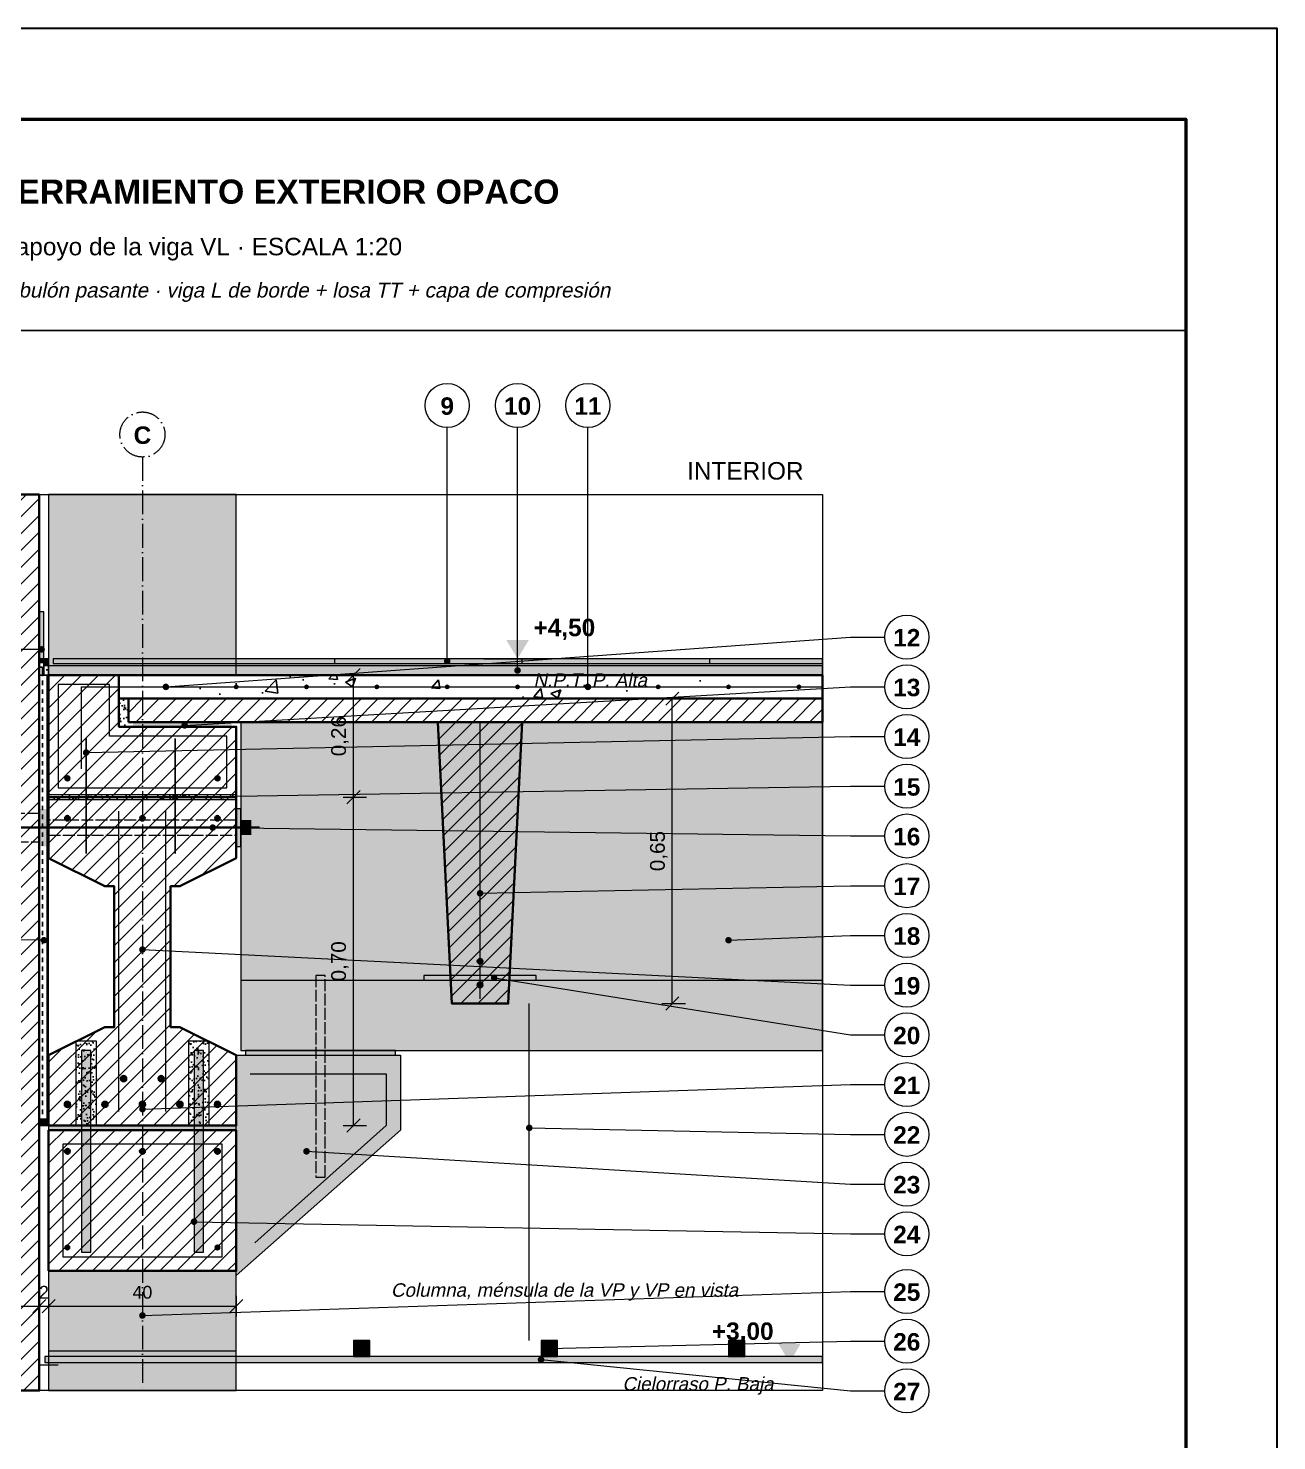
# Model space of a CAD drawing. Header units: millimetres. Extents: x 6 to 4194, y 6 to 5934.
# Drawn here: x 1532 to 4194, y 2923 to 5934 of the extents above; entities that cross this region are included whole.
import ezdxf
from ezdxf.enums import TextEntityAlignment as Align

# ---------------------------------------------------------------- set-up
doc = ezdxf.new("R2010")
doc.units = ezdxf.units.MM
doc.header["$LTSCALE"] = 20
doc.linetypes.add('DASHDOT', pattern=[3.556, 2.54, -0.508, 0, -0.508])
doc.linetypes.add('DASHED', pattern=[1.524, 1.27, -0.254])
for name, color, linetype in [('A-ACERO', 250, 'Continuous'), ('A-AISLACION-EPS', 50, 'Continuous'), ('A-AISLACION-LANA', 40, 'Continuous'), ('A-ALUMINIO', 253, 'Continuous'), ('A-ARMADURAS', 14, 'Continuous'), ('A-CONTORNOS', 7, 'Continuous'), ('A-GROUT', 251, 'Continuous'), ('A-HORMIGON-INSITU', 33, 'Continuous'), ('A-HORMIGON-PREMOLDEADO', 8, 'Continuous'), ('A-MORTERO-CARPETAS', 252, 'Continuous'), ('A-NEOPRENO-SELLADORES', 7, 'Continuous'), ('A-PROYECCION-OCULTO', 8, 'DASHED'), ('A-SOLADOS', 31, 'Continuous'), ('A-VISTA', 8, 'Continuous'), ('X-COTAS', 3, 'Continuous'), ('X-EJES', 1, 'DASHDOT'), ('X-MARCO', 7, 'Continuous'), ('X-NIVELES', 7, 'Continuous'), ('X-REFERENCIAS', 1, 'Continuous'), ('X-TEXTOS', 7, 'Continuous')]:
    doc.layers.add(name, color=color, linetype=linetype)
doc.styles.add('ARIAL', font='arial.ttf')
doc.styles.add('ARIAL-B', font='arialbd.ttf')

msp = doc.modelspace()

# ---------------------------------------------------------------- hatches: boundary and pattern name
at = {"layer": 'A-ACERO', "true_color": 0x3b3b3b}
h = msp.add_hatch(color=250, dxfattribs=at)
h.dxf.hatch_style = 1
h.paths.add_polyline_path([(1975, 4190), (1985, 4190), (1985, 4270), (1975, 4270)])
h = msp.add_hatch(color=250, dxfattribs=at)
h.dxf.hatch_style = 1
h.paths.add_polyline_path([(1645, 3585), (1665, 3585), (1665, 3755), (1645, 3755)])
h = msp.add_hatch(color=250, dxfattribs=at)
h.dxf.hatch_style = 1
h.paths.add_polyline_path([(1885, 3585), (1905, 3585), (1905, 3755), (1885, 3755)])
h = msp.add_hatch(color=250, dxfattribs=at)
h.dxf.hatch_style = 1
h.paths.add_polyline_path([(1645, 3325), (1665, 3325), (1665, 3585), (1645, 3585)])
h = msp.add_hatch(color=250, dxfattribs=at)
h.dxf.hatch_style = 1
h.paths.add_polyline_path([(1885, 3325), (1905, 3325), (1905, 3585), (1885, 3585)])
at = {"layer": 'A-AISLACION-EPS'}
h = msp.add_hatch(dxfattribs=at)
h.set_pattern_fill('ZIGZAG', color=256, scale=6, angle=90)
h.paths.add_polyline_path([(1555, 4555), (1565, 4555), (1565, 4590), (1555, 4590)])
at = {"layer": 'A-AISLACION-LANA'}
h = msp.add_hatch(dxfattribs=at)
h.set_pattern_fill('INSUL', color=256, scale=3, angle=90)
h.paths.add_polyline_path([(1555, 3595), (1575, 3595), (1575, 4555), (1555, 4555)])
at = {"layer": 'A-ALUMINIO', "true_color": 0x9aa3ab}
h = msp.add_hatch(color=253, dxfattribs=at)
h.dxf.hatch_style = 1
h.paths.add_polyline_path([(2225, 3102.5), (2260, 3102.5), (2260, 3137), (2225, 3137)])
h = msp.add_hatch(color=253, dxfattribs=at)
h.dxf.hatch_style = 1
h.paths.add_polyline_path([(2625, 3102.5), (2660, 3102.5), (2660, 3137), (2625, 3137)])
h = msp.add_hatch(color=253, dxfattribs=at)
h.dxf.hatch_style = 1
h.paths.add_polyline_path([(3025, 3102.5), (3060, 3102.5), (3060, 3137), (3025, 3137)])
at = {"layer": 'A-ARMADURAS'}
h = msp.add_hatch(color=256, dxfattribs=at)
h.dxf.hatch_style = 1
h.paths.add_polyline_path([(1828.4, 4530), (1828.2, 4531.1), (1827.8, 4532), (1827, 4532.8), (1826.1, 4533.2), (1825, 4533.4), (1823.9, 4533.2), (1823, 4532.8), (1822.2, 4532), (1821.8, 4531.1), (1821.6, 4530), (1821.8, 4528.9), (1822.2, 4528), (1823, 4527.2), (1823.9, 4526.8), (1825, 4526.6), (1826.1, 4526.8), (1827, 4527.2), (1827.8, 4528), (1828.2, 4528.9)])
h = msp.add_hatch(color=256, dxfattribs=at)
h.dxf.hatch_style = 1
h.paths.add_polyline_path([(1978.4, 4530), (1978.2, 4531.1), (1977.8, 4532), (1977, 4532.8), (1976.1, 4533.2), (1975, 4533.4), (1973.9, 4533.2), (1973, 4532.8), (1972.2, 4532), (1971.8, 4531.1), (1971.6, 4530), (1971.8, 4528.9), (1972.2, 4528), (1973, 4527.2), (1973.9, 4526.8), (1975, 4526.6), (1976.1, 4526.8), (1977, 4527.2), (1977.8, 4528), (1978.2, 4528.9)])
h = msp.add_hatch(color=256, dxfattribs=at)
h.dxf.hatch_style = 1
h.paths.add_polyline_path([(2128.4, 4530), (2128.2, 4531.1), (2127.8, 4532), (2127, 4532.8), (2126.1, 4533.2), (2125, 4533.4), (2123.9, 4533.2), (2123, 4532.8), (2122.2, 4532), (2121.8, 4531.1), (2121.6, 4530), (2121.8, 4528.9), (2122.2, 4528), (2123, 4527.2), (2123.9, 4526.8), (2125, 4526.6), (2126.1, 4526.8), (2127, 4527.2), (2127.8, 4528), (2128.2, 4528.9)])
h = msp.add_hatch(color=256, dxfattribs=at)
h.dxf.hatch_style = 1
h.paths.add_polyline_path([(2278.4, 4530), (2278.2, 4531.1), (2277.8, 4532), (2277, 4532.8), (2276.1, 4533.2), (2275, 4533.4), (2273.9, 4533.2), (2273, 4532.8), (2272.2, 4532), (2271.8, 4531.1), (2271.6, 4530), (2271.8, 4528.9), (2272.2, 4528), (2273, 4527.2), (2273.9, 4526.8), (2275, 4526.6), (2276.1, 4526.8), (2277, 4527.2), (2277.8, 4528), (2278.2, 4528.9)])
h = msp.add_hatch(color=256, dxfattribs=at)
h.dxf.hatch_style = 1
h.paths.add_polyline_path([(2428.4, 4530), (2428.2, 4531.1), (2427.8, 4532), (2427, 4532.8), (2426.1, 4533.2), (2425, 4533.4), (2423.9, 4533.2), (2423, 4532.8), (2422.2, 4532), (2421.8, 4531.1), (2421.6, 4530), (2421.8, 4528.9), (2422.2, 4528), (2423, 4527.2), (2423.9, 4526.8), (2425, 4526.6), (2426.1, 4526.8), (2427, 4527.2), (2427.8, 4528), (2428.2, 4528.9)])
h = msp.add_hatch(color=256, dxfattribs=at)
h.dxf.hatch_style = 1
h.paths.add_polyline_path([(2578.4, 4530), (2578.2, 4531.1), (2577.8, 4532), (2577, 4532.8), (2576.1, 4533.2), (2575, 4533.4), (2573.9, 4533.2), (2573, 4532.8), (2572.2, 4532), (2571.8, 4531.1), (2571.6, 4530), (2571.8, 4528.9), (2572.2, 4528), (2573, 4527.2), (2573.9, 4526.8), (2575, 4526.6), (2576.1, 4526.8), (2577, 4527.2), (2577.8, 4528), (2578.2, 4528.9)])
h = msp.add_hatch(color=256, dxfattribs=at)
h.dxf.hatch_style = 1
h.paths.add_polyline_path([(2728.4, 4530), (2728.2, 4531.1), (2727.8, 4532), (2727, 4532.8), (2726.1, 4533.2), (2725, 4533.4), (2723.9, 4533.2), (2723, 4532.8), (2722.2, 4532), (2721.8, 4531.1), (2721.6, 4530), (2721.8, 4528.9), (2722.2, 4528), (2723, 4527.2), (2723.9, 4526.8), (2725, 4526.6), (2726.1, 4526.8), (2727, 4527.2), (2727.8, 4528), (2728.2, 4528.9)])
h = msp.add_hatch(color=256, dxfattribs=at)
h.dxf.hatch_style = 1
h.paths.add_polyline_path([(2878.4, 4530), (2878.2, 4531.1), (2877.8, 4532), (2877, 4532.8), (2876.1, 4533.2), (2875, 4533.4), (2873.9, 4533.2), (2873, 4532.8), (2872.2, 4532), (2871.8, 4531.1), (2871.6, 4530), (2871.8, 4528.9), (2872.2, 4528), (2873, 4527.2), (2873.9, 4526.8), (2875, 4526.6), (2876.1, 4526.8), (2877, 4527.2), (2877.8, 4528), (2878.2, 4528.9)])
h = msp.add_hatch(color=256, dxfattribs=at)
h.dxf.hatch_style = 1
h.paths.add_polyline_path([(3028.4, 4530), (3028.2, 4531.1), (3027.8, 4532), (3027, 4532.8), (3026.1, 4533.2), (3025, 4533.4), (3023.9, 4533.2), (3023, 4532.8), (3022.2, 4532), (3021.8, 4531.1), (3021.6, 4530), (3021.8, 4528.9), (3022.2, 4528), (3023, 4527.2), (3023.9, 4526.8), (3025, 4526.6), (3026.1, 4526.8), (3027, 4527.2), (3027.8, 4528), (3028.2, 4528.9)])
h = msp.add_hatch(color=256, dxfattribs=at)
h.dxf.hatch_style = 1
h.paths.add_polyline_path([(3178.4, 4530), (3178.2, 4531.1), (3177.8, 4532), (3177, 4532.8), (3176.1, 4533.2), (3175, 4533.4), (3173.9, 4533.2), (3173, 4532.8), (3172.2, 4532), (3171.8, 4531.1), (3171.6, 4530), (3171.8, 4528.9), (3172.2, 4528), (3173, 4527.2), (3173.9, 4526.8), (3175, 4526.6), (3176.1, 4526.8), (3177, 4527.2), (3177.8, 4528), (3178.2, 4528.9)])
h = msp.add_hatch(color=256, dxfattribs=at)
h.dxf.hatch_style = 1
h.paths.add_polyline_path([(1620.2, 4335), (1619.9, 4336.6), (1619.2, 4338.1), (1618.1, 4339.2), (1616.6, 4339.9), (1615, 4340.2), (1613.4, 4339.9), (1611.9, 4339.2), (1610.8, 4338.1), (1610.1, 4336.6), (1609.8, 4335), (1610.1, 4333.4), (1610.8, 4331.9), (1611.9, 4330.8), (1613.4, 4330.1), (1615, 4329.8), (1616.6, 4330.1), (1618.1, 4330.8), (1619.2, 4331.9), (1619.9, 4333.4)])
h = msp.add_hatch(color=256, dxfattribs=at)
h.dxf.hatch_style = 1
h.paths.add_polyline_path([(1940.2, 4335), (1939.9, 4336.6), (1939.2, 4338.1), (1938.1, 4339.2), (1936.6, 4339.9), (1935, 4340.2), (1933.4, 4339.9), (1931.9, 4339.2), (1930.8, 4338.1), (1930.1, 4336.6), (1929.8, 4335), (1930.1, 4333.4), (1930.8, 4331.9), (1931.9, 4330.8), (1933.4, 4330.1), (1935, 4329.8), (1936.6, 4330.1), (1938.1, 4330.8), (1939.2, 4331.9), (1939.9, 4333.4)])
h = msp.add_hatch(color=256, dxfattribs=at)
h.dxf.hatch_style = 1
h.paths.add_polyline_path([(1620.6, 4250), (1620.3, 4251.7), (1619.5, 4253.3), (1618.3, 4254.5), (1616.7, 4255.3), (1615, 4255.6), (1613.3, 4255.3), (1611.7, 4254.5), (1610.5, 4253.3), (1609.7, 4251.7), (1609.4, 4250), (1609.7, 4248.3), (1610.5, 4246.7), (1611.7, 4245.5), (1613.3, 4244.7), (1615, 4244.4), (1616.7, 4244.7), (1618.3, 4245.5), (1619.5, 4246.7), (1620.3, 4248.3)])
h = msp.add_hatch(color=256, dxfattribs=at)
h.dxf.hatch_style = 1
h.paths.add_polyline_path([(1780.6, 4250), (1780.3, 4251.7), (1779.5, 4253.3), (1778.3, 4254.5), (1776.7, 4255.3), (1775, 4255.6), (1773.3, 4255.3), (1771.7, 4254.5), (1770.5, 4253.3), (1769.7, 4251.7), (1769.4, 4250), (1769.7, 4248.3), (1770.5, 4246.7), (1771.7, 4245.5), (1773.3, 4244.7), (1775, 4244.4), (1776.7, 4244.7), (1778.3, 4245.5), (1779.5, 4246.7), (1780.3, 4248.3)])
h = msp.add_hatch(color=256, dxfattribs=at)
h.dxf.hatch_style = 1
h.paths.add_polyline_path([(1940.6, 4250), (1940.3, 4251.7), (1939.5, 4253.3), (1938.3, 4254.5), (1936.7, 4255.3), (1935, 4255.6), (1933.3, 4255.3), (1931.7, 4254.5), (1930.5, 4253.3), (1929.7, 4251.7), (1929.4, 4250), (1929.7, 4248.3), (1930.5, 4246.7), (1931.7, 4245.5), (1933.3, 4244.7), (1935, 4244.4), (1936.7, 4244.7), (1938.3, 4245.5), (1939.5, 4246.7), (1940.3, 4248.3)])
h = msp.add_hatch(color=256, dxfattribs=at)
h.dxf.hatch_style = 1
h.paths.add_polyline_path([(2501, 3945), (2500.7, 3946.9), (2499.9, 3948.5), (2498.5, 3949.9), (2496.9, 3950.7), (2495, 3951), (2493.1, 3950.7), (2491.5, 3949.9), (2490.1, 3948.5), (2489.3, 3946.9), (2489, 3945), (2489.3, 3943.1), (2490.1, 3941.5), (2491.5, 3940.1), (2493.1, 3939.3), (2495, 3939), (2496.9, 3939.3), (2498.5, 3940.1), (2499.9, 3941.5), (2500.7, 3943.1)])
h = msp.add_hatch(color=256, dxfattribs=at)
h.dxf.hatch_style = 1
h.paths.add_polyline_path([(2501, 3895), (2500.7, 3896.9), (2499.9, 3898.5), (2498.5, 3899.9), (2496.9, 3900.7), (2495, 3901), (2493.1, 3900.7), (2491.5, 3899.9), (2490.1, 3898.5), (2489.3, 3896.9), (2489, 3895), (2489.3, 3893.1), (2490.1, 3891.5), (2491.5, 3890.1), (2493.1, 3889.3), (2495, 3889), (2496.9, 3889.3), (2498.5, 3890.1), (2499.9, 3891.5), (2500.7, 3893.1)])
h = msp.add_hatch(color=256, dxfattribs=at)
h.dxf.hatch_style = 1
h.paths.add_polyline_path([(1741.4, 3695), (1741.1, 3697), (1740.2, 3698.8), (1738.8, 3700.2), (1737, 3701.1), (1735, 3701.4), (1733, 3701.1), (1731.2, 3700.2), (1729.8, 3698.8), (1728.9, 3697), (1728.6, 3695), (1728.9, 3693), (1729.8, 3691.2), (1731.2, 3689.8), (1733, 3688.9), (1735, 3688.6), (1737, 3688.9), (1738.8, 3689.8), (1740.2, 3691.2), (1741.1, 3693)])
h = msp.add_hatch(color=256, dxfattribs=at)
h.dxf.hatch_style = 1
h.paths.add_polyline_path([(1821.4, 3695), (1821.1, 3697), (1820.2, 3698.8), (1818.8, 3700.2), (1817, 3701.1), (1815, 3701.4), (1813, 3701.1), (1811.2, 3700.2), (1809.8, 3698.8), (1808.9, 3697), (1808.6, 3695), (1808.9, 3693), (1809.8, 3691.2), (1811.2, 3689.8), (1813, 3688.9), (1815, 3688.6), (1817, 3688.9), (1818.8, 3689.8), (1820.2, 3691.2), (1821.1, 3693)])
h = msp.add_hatch(color=256, dxfattribs=at)
h.dxf.hatch_style = 1
h.paths.add_polyline_path([(1621.4, 3640), (1621.1, 3642), (1620.2, 3643.8), (1618.8, 3645.2), (1617, 3646.1), (1615, 3646.4), (1613, 3646.1), (1611.2, 3645.2), (1609.8, 3643.8), (1608.9, 3642), (1608.6, 3640), (1608.9, 3638), (1609.8, 3636.2), (1611.2, 3634.8), (1613, 3633.9), (1615, 3633.6), (1617, 3633.9), (1618.8, 3634.8), (1620.2, 3636.2), (1621.1, 3638)])
h = msp.add_hatch(color=256, dxfattribs=at)
h.dxf.hatch_style = 1
h.paths.add_polyline_path([(1701.4, 3640), (1701.1, 3642), (1700.2, 3643.8), (1698.8, 3645.2), (1697, 3646.1), (1695, 3646.4), (1693, 3646.1), (1691.2, 3645.2), (1689.8, 3643.8), (1688.9, 3642), (1688.6, 3640), (1688.9, 3638), (1689.8, 3636.2), (1691.2, 3634.8), (1693, 3633.9), (1695, 3633.6), (1697, 3633.9), (1698.8, 3634.8), (1700.2, 3636.2), (1701.1, 3638)])
h = msp.add_hatch(color=256, dxfattribs=at)
h.dxf.hatch_style = 1
h.paths.add_polyline_path([(1781.4, 3640), (1781.1, 3642), (1780.2, 3643.8), (1778.8, 3645.2), (1777, 3646.1), (1775, 3646.4), (1773, 3646.1), (1771.2, 3645.2), (1769.8, 3643.8), (1768.9, 3642), (1768.6, 3640), (1768.9, 3638), (1769.8, 3636.2), (1771.2, 3634.8), (1773, 3633.9), (1775, 3633.6), (1777, 3633.9), (1778.8, 3634.8), (1780.2, 3636.2), (1781.1, 3638)])
h = msp.add_hatch(color=256, dxfattribs=at)
h.dxf.hatch_style = 1
h.paths.add_polyline_path([(1861.4, 3640), (1861.1, 3642), (1860.2, 3643.8), (1858.8, 3645.2), (1857, 3646.1), (1855, 3646.4), (1853, 3646.1), (1851.2, 3645.2), (1849.8, 3643.8), (1848.9, 3642), (1848.6, 3640), (1848.9, 3638), (1849.8, 3636.2), (1851.2, 3634.8), (1853, 3633.9), (1855, 3633.6), (1857, 3633.9), (1858.8, 3634.8), (1860.2, 3636.2), (1861.1, 3638)])
h = msp.add_hatch(color=256, dxfattribs=at)
h.dxf.hatch_style = 1
h.paths.add_polyline_path([(1941.4, 3640), (1941.1, 3642), (1940.2, 3643.8), (1938.8, 3645.2), (1937, 3646.1), (1935, 3646.4), (1933, 3646.1), (1931.2, 3645.2), (1929.8, 3643.8), (1928.9, 3642), (1928.6, 3640), (1928.9, 3638), (1929.8, 3636.2), (1931.2, 3634.8), (1933, 3633.9), (1935, 3633.6), (1937, 3633.9), (1938.8, 3634.8), (1940.2, 3636.2), (1941.1, 3638)])
h = msp.add_hatch(color=256, dxfattribs=at)
h.dxf.hatch_style = 1
h.paths.add_polyline_path([(1621, 3540), (1620.7, 3541.9), (1619.9, 3543.5), (1618.5, 3544.9), (1616.9, 3545.7), (1615, 3546), (1613.1, 3545.7), (1611.5, 3544.9), (1610.1, 3543.5), (1609.3, 3541.9), (1609, 3540), (1609.3, 3538.1), (1610.1, 3536.5), (1611.5, 3535.1), (1613.1, 3534.3), (1615, 3534), (1616.9, 3534.3), (1618.5, 3535.1), (1619.9, 3536.5), (1620.7, 3538.1)])
h = msp.add_hatch(color=256, dxfattribs=at)
h.dxf.hatch_style = 1
h.paths.add_polyline_path([(1781, 3540), (1780.7, 3541.9), (1779.9, 3543.5), (1778.5, 3544.9), (1776.9, 3545.7), (1775, 3546), (1773.1, 3545.7), (1771.5, 3544.9), (1770.1, 3543.5), (1769.3, 3541.9), (1769, 3540), (1769.3, 3538.1), (1770.1, 3536.5), (1771.5, 3535.1), (1773.1, 3534.3), (1775, 3534), (1776.9, 3534.3), (1778.5, 3535.1), (1779.9, 3536.5), (1780.7, 3538.1)])
h = msp.add_hatch(color=256, dxfattribs=at)
h.dxf.hatch_style = 1
h.paths.add_polyline_path([(1941, 3540), (1940.7, 3541.9), (1939.9, 3543.5), (1938.5, 3544.9), (1936.9, 3545.7), (1935, 3546), (1933.1, 3545.7), (1931.5, 3544.9), (1930.1, 3543.5), (1929.3, 3541.9), (1929, 3540), (1929.3, 3538.1), (1930.1, 3536.5), (1931.5, 3535.1), (1933.1, 3534.3), (1935, 3534), (1936.9, 3534.3), (1938.5, 3535.1), (1939.9, 3536.5), (1940.7, 3538.1)])
h = msp.add_hatch(color=256, dxfattribs=at)
h.dxf.hatch_style = 1
h.paths.add_polyline_path([(1619.8, 3335), (1619.6, 3336.5), (1618.9, 3337.8), (1617.8, 3338.9), (1616.5, 3339.6), (1615, 3339.8), (1613.5, 3339.6), (1612.2, 3338.9), (1611.1, 3337.8), (1610.4, 3336.5), (1610.2, 3335), (1610.4, 3333.5), (1611.1, 3332.2), (1612.2, 3331.1), (1613.5, 3330.4), (1615, 3330.2), (1616.5, 3330.4), (1617.8, 3331.1), (1618.9, 3332.2), (1619.6, 3333.5)])
h = msp.add_hatch(color=256, dxfattribs=at)
h.dxf.hatch_style = 1
h.paths.add_polyline_path([(1939.8, 3335), (1939.6, 3336.5), (1938.9, 3337.8), (1937.8, 3338.9), (1936.5, 3339.6), (1935, 3339.8), (1933.5, 3339.6), (1932.2, 3338.9), (1931.1, 3337.8), (1930.4, 3336.5), (1930.2, 3335), (1930.4, 3333.5), (1931.1, 3332.2), (1932.2, 3331.1), (1933.5, 3330.4), (1935, 3330.2), (1936.5, 3330.4), (1937.8, 3331.1), (1938.9, 3332.2), (1939.6, 3333.5)])
at = {"layer": 'A-GROUT'}
h = msp.add_hatch(dxfattribs=at)
h.set_pattern_fill('AR-SAND', color=256, scale=0.4)
h.paths.add_polyline_path([(1725, 4445), (1745, 4445), (1745, 4505), (1725, 4505)])
h = msp.add_hatch(dxfattribs=at)
h.set_pattern_fill('AR-SAND', color=256, scale=0.4)
h.paths.add_polyline_path([(1575, 4290), (1975, 4290), (1975, 4300), (1575, 4300)])
h = msp.add_hatch(dxfattribs=at)
h.set_pattern_fill('AR-SAND', color=256, scale=0.4)
h.paths.add_polyline_path([(1633, 3595), (1677, 3595), (1677, 3775), (1633, 3775)])
h = msp.add_hatch(dxfattribs=at)
h.set_pattern_fill('AR-SAND', color=256, scale=0.4)
h.paths.add_polyline_path([(1873, 3595), (1917, 3595), (1917, 3775), (1873, 3775)])
at = {"layer": 'A-HORMIGON-INSITU'}
h = msp.add_hatch(dxfattribs=at)
h.set_pattern_fill('AR-CONC', color=256, scale=1.2)
h.paths.add_polyline_path([(1725, 4505), (3225, 4505), (3225, 4555), (1725, 4555)])
at = {"layer": 'A-HORMIGON-PREMOLDEADO'}
h = msp.add_hatch(dxfattribs=at)
h.set_pattern_fill('ANSI31', color=256, scale=8)
h.paths.add_polyline_path([(1355, 4940), (1355, 3030), (1555, 3030), (1555, 4940)])
h = msp.add_hatch(dxfattribs=at)
h.set_pattern_fill('ANSI31', color=256, scale=8)
h.paths.add_polyline_path([(1575, 4295), (1975, 4295), (1975, 4445), (1725, 4445), (1725, 4555), (1575, 4555)])
h = msp.add_hatch(dxfattribs=at)
h.set_pattern_fill('ANSI31', color=256, scale=8)
h.paths.add_polyline_path([(1745, 4455), (3225, 4455), (3225, 4505), (1745, 4505)])
h = msp.add_hatch(dxfattribs=at)
h.set_pattern_fill('ANSI31', color=256, scale=8)
h.paths.add_polyline_path([(2405, 4455), (2585, 4455), (2555, 3855), (2435, 3855)])
h = msp.add_hatch(dxfattribs=at)
h.set_pattern_fill('ANSI31', color=256, scale=8)
h.paths.add_polyline_path([(1575, 3595), (1975, 3595), (1975, 3745), (1855, 3805), (1835, 3805), (1835, 4105), (1855, 4105), (1975, 4165), (1975, 4295), (1575, 4295), (1575, 4165), (1695, 4105), (1715, 4105), (1715, 3805), (1695, 3805), (1575, 3745)])
h = msp.add_hatch(dxfattribs=at)
h.set_pattern_fill('ANSI31', color=256, scale=8)
h.paths.add_polyline_path([(1575, 3285), (1975, 3285), (1975, 3585), (1575, 3585)])
at = {"layer": 'A-MORTERO-CARPETAS', "true_color": 0x8d8d8d}
h = msp.add_hatch(color=252, dxfattribs=at)
h.dxf.hatch_style = 1
h.paths.add_polyline_path([(1565, 4575), (1575, 4575), (1575, 4580), (1565, 4580)])
h = msp.add_hatch(color=252, dxfattribs=at)
h.dxf.hatch_style = 1
h.paths.add_polyline_path([(1585, 4575), (3225, 4575), (3225, 4580), (1585, 4580)])
at = {"layer": 'A-MORTERO-CARPETAS'}
h = msp.add_hatch(dxfattribs=at)
h.set_pattern_fill('AR-SAND', color=256, scale=0.6)
h.paths.add_polyline_path([(1565, 4555), (1575, 4555), (1575, 4575), (1565, 4575)])
h = msp.add_hatch(dxfattribs=at)
h.set_pattern_fill('AR-SAND', color=256, scale=0.6)
h.paths.add_polyline_path([(1575, 4555), (3225, 4555), (3225, 4575), (1575, 4575)])
at = {"layer": 'A-NEOPRENO-SELLADORES', "true_color": 0x111111}
h = msp.add_hatch(color=250, dxfattribs=at)
h.dxf.hatch_style = 1
h.paths.add_polyline_path([(1555, 4580), (1565, 4580), (1565, 4590), (1555, 4590)])
h = msp.add_hatch(color=250, dxfattribs=at)
h.dxf.hatch_style = 1
h.paths.add_polyline_path([(1755, 4445), (1965, 4445), (1965, 4455), (1755, 4455)])
h = msp.add_hatch(color=250, dxfattribs=at)
h.dxf.hatch_style = 1
h.paths.add_polyline_path([(1557, 4190), (1573, 4190), (1573, 4270), (1557, 4270)])
at = {"layer": 'A-NEOPRENO-SELLADORES', "true_color": 0x222222}
h = msp.add_hatch(color=250, dxfattribs=at)
h.dxf.hatch_style = 1
h.paths.add_polyline_path([(1985, 4214), (2007, 4214), (2007, 4246), (1985, 4246)])
at = {"layer": 'A-NEOPRENO-SELLADORES', "true_color": 0x111111}
h = msp.add_hatch(color=250, dxfattribs=at)
h.dxf.hatch_style = 1
h.paths.add_polyline_path([(2375, 3905), (2615, 3905), (2615, 3915), (2375, 3915)])
h = msp.add_hatch(color=250, dxfattribs=at)
h.dxf.hatch_style = 1
h.paths.add_polyline_path([(1995, 3745), (2315, 3745), (2315, 3755), (1995, 3755)])
h = msp.add_hatch(color=250, dxfattribs=at)
h.dxf.hatch_style = 1
h.paths.add_polyline_path([(1555, 3595), (1575, 3595), (1575, 3610), (1555, 3610)])
h = msp.add_hatch(color=250, dxfattribs=at)
h.dxf.hatch_style = 1
h.paths.add_polyline_path([(1575, 3585), (1975, 3585), (1975, 3595), (1575, 3595)])
at = {"layer": 'A-SOLADOS', "true_color": 0xcdbb9c}
h = msp.add_hatch(color=9, dxfattribs=at)
h.dxf.hatch_style = 1
h.paths.add_polyline_path([(1555, 4590), (1565, 4590), (1565, 4690), (1555, 4690)])
h = msp.add_hatch(color=9, dxfattribs=at)
h.dxf.hatch_style = 1
h.paths.add_polyline_path([(1565, 4580), (1575, 4580), (1575, 4590), (1565, 4590)])
h = msp.add_hatch(color=9, dxfattribs=at)
h.dxf.hatch_style = 1
h.paths.add_polyline_path([(1585, 4580), (3225, 4580), (3225, 4590), (1585, 4590)])
at = {"layer": 'A-VISTA', "true_color": 0xeceeef}
h = msp.add_hatch(color=7, dxfattribs=at)
h.dxf.hatch_style = 1
h.paths.add_polyline_path([(1575, 4940), (1575, 4555), (1975, 4555), (1975, 4940)])
at = {"layer": 'A-VISTA', "true_color": 0xe9ebed}
h = msp.add_hatch(color=7, dxfattribs=at)
h.dxf.hatch_style = 1
h.paths.add_polyline_path([(1985, 3755), (3225, 3755), (3225, 4455), (1985, 4455)])
at = {"layer": 'A-VISTA', "true_color": 0xe3e6e8}
h = msp.add_hatch(color=254, dxfattribs=at)
h.dxf.hatch_style = 1
h.paths.add_polyline_path([(1975, 3745), (2325, 3745), (2325, 3585), (1975, 3275)])
at = {"layer": 'A-VISTA', "true_color": 0xeceeef}
h = msp.add_hatch(color=7, dxfattribs=at)
h.dxf.hatch_style = 1
h.paths.add_polyline_path([(1575, 3030), (1975, 3030), (1975, 3285), (1575, 3285)])
at = {"layer": 'A-VISTA', "true_color": 0xf2f2f2}
h = msp.add_hatch(color=7, dxfattribs=at)
h.dxf.hatch_style = 1
h.paths.add_polyline_path([(1567, 3090), (3225, 3090), (3225, 3102.5), (1567, 3102.5)])
at = {"layer": 'X-NIVELES'}
h = msp.add_hatch(color=7, dxfattribs=at)
h.dxf.hatch_style = 1
h.paths.add_polyline_path([(2575, 4590), (2551, 4630), (2599, 4630)])
h = msp.add_hatch(color=7, dxfattribs=at)
h.dxf.hatch_style = 1
h.paths.add_polyline_path([(3155, 3090), (3131, 3130), (3179, 3130)])
at = {"layer": 'X-REFERENCIAS'}
h = msp.add_hatch(color=7, dxfattribs=at)
h.dxf.hatch_style = 1
h.paths.add_polyline_path([(1567, 4610), (1566.7, 4612.2), (1565.7, 4614.1), (1564.1, 4615.7), (1562.2, 4616.7), (1560, 4617), (1557.8, 4616.7), (1555.9, 4615.7), (1554.3, 4614.1), (1553.3, 4612.2), (1553, 4610), (1553.3, 4607.8), (1554.3, 4605.9), (1555.9, 4604.3), (1557.8, 4603.3), (1560, 4603), (1562.2, 4603.3), (1564.1, 4604.3), (1565.7, 4605.9), (1566.7, 4607.8)])
h = msp.add_hatch(color=7, dxfattribs=at)
h.dxf.hatch_style = 1
h.paths.add_polyline_path([(2432, 4585), (2431.7, 4587.2), (2430.7, 4589.1), (2429.1, 4590.7), (2427.2, 4591.7), (2425, 4592), (2422.8, 4591.7), (2420.9, 4590.7), (2419.3, 4589.1), (2418.3, 4587.2), (2418, 4585), (2418.3, 4582.8), (2419.3, 4580.9), (2420.9, 4579.3), (2422.8, 4578.3), (2425, 4578), (2427.2, 4578.3), (2429.1, 4579.3), (2430.7, 4580.9), (2431.7, 4582.8)])
h = msp.add_hatch(color=7, dxfattribs=at)
h.dxf.hatch_style = 1
h.paths.add_polyline_path([(2582, 4565), (2581.7, 4567.2), (2580.7, 4569.1), (2579.1, 4570.7), (2577.2, 4571.7), (2575, 4572), (2572.8, 4571.7), (2570.9, 4570.7), (2569.3, 4569.1), (2568.3, 4567.2), (2568, 4565), (2568.3, 4562.8), (2569.3, 4560.9), (2570.9, 4559.3), (2572.8, 4558.3), (2575, 4558), (2577.2, 4558.3), (2579.1, 4559.3), (2580.7, 4560.9), (2581.7, 4562.8)])
h = msp.add_hatch(color=7, dxfattribs=at)
h.dxf.hatch_style = 1
h.paths.add_polyline_path([(1832, 4530), (1831.7, 4532.2), (1830.7, 4534.1), (1829.1, 4535.7), (1827.2, 4536.7), (1825, 4537), (1822.8, 4536.7), (1820.9, 4535.7), (1819.3, 4534.1), (1818.3, 4532.2), (1818, 4530), (1818.3, 4527.8), (1819.3, 4525.9), (1820.9, 4524.3), (1822.8, 4523.3), (1825, 4523), (1827.2, 4523.3), (1829.1, 4524.3), (1830.7, 4525.9), (1831.7, 4527.8)])
h = msp.add_hatch(color=7, dxfattribs=at)
h.dxf.hatch_style = 1
h.paths.add_polyline_path([(2732, 4530), (2731.7, 4532.2), (2730.7, 4534.1), (2729.1, 4535.7), (2727.2, 4536.7), (2725, 4537), (2722.8, 4536.7), (2720.9, 4535.7), (2719.3, 4534.1), (2718.3, 4532.2), (2718, 4530), (2718.3, 4527.8), (2719.3, 4525.9), (2720.9, 4524.3), (2722.8, 4523.3), (2725, 4523), (2727.2, 4523.3), (2729.1, 4524.3), (2730.7, 4525.9), (2731.7, 4527.8)])
h = msp.add_hatch(color=7, dxfattribs=at)
h.dxf.hatch_style = 1
h.paths.add_polyline_path([(1872, 4448), (1871.7, 4450.2), (1870.7, 4452.1), (1869.1, 4453.7), (1867.2, 4454.7), (1865, 4455), (1862.8, 4454.7), (1860.9, 4453.7), (1859.3, 4452.1), (1858.3, 4450.2), (1858, 4448), (1858.3, 4445.8), (1859.3, 4443.9), (1860.9, 4442.3), (1862.8, 4441.3), (1865, 4441), (1867.2, 4441.3), (1869.1, 4442.3), (1870.7, 4443.9), (1871.7, 4445.8)])
h = msp.add_hatch(color=7, dxfattribs=at)
h.dxf.hatch_style = 1
h.paths.add_polyline_path([(1662, 4390), (1661.7, 4392.2), (1660.7, 4394.1), (1659.1, 4395.7), (1657.2, 4396.7), (1655, 4397), (1652.8, 4396.7), (1650.9, 4395.7), (1649.3, 4394.1), (1648.3, 4392.2), (1648, 4390), (1648.3, 4387.8), (1649.3, 4385.9), (1650.9, 4384.3), (1652.8, 4383.3), (1655, 4383), (1657.2, 4383.3), (1659.1, 4384.3), (1660.7, 4385.9), (1661.7, 4387.8)])
h = msp.add_hatch(color=7, dxfattribs=at)
h.dxf.hatch_style = 1
h.paths.add_polyline_path([(1852, 4295), (1851.7, 4297.2), (1850.7, 4299.1), (1849.1, 4300.7), (1847.2, 4301.7), (1845, 4302), (1842.8, 4301.7), (1840.9, 4300.7), (1839.3, 4299.1), (1838.3, 4297.2), (1838, 4295), (1838.3, 4292.8), (1839.3, 4290.9), (1840.9, 4289.3), (1842.8, 4288.3), (1845, 4288), (1847.2, 4288.3), (1849.1, 4289.3), (1850.7, 4290.9), (1851.7, 4292.8)])
h = msp.add_hatch(color=7, dxfattribs=at)
h.dxf.hatch_style = 1
h.paths.add_polyline_path([(1932, 4230), (1931.7, 4232.2), (1930.7, 4234.1), (1929.1, 4235.7), (1927.2, 4236.7), (1925, 4237), (1922.8, 4236.7), (1920.9, 4235.7), (1919.3, 4234.1), (1918.3, 4232.2), (1918, 4230), (1918.3, 4227.8), (1919.3, 4225.9), (1920.9, 4224.3), (1922.8, 4223.3), (1925, 4223), (1927.2, 4223.3), (1929.1, 4224.3), (1930.7, 4225.9), (1931.7, 4227.8)])
h = msp.add_hatch(color=7, dxfattribs=at)
h.dxf.hatch_style = 1
h.paths.add_polyline_path([(2502, 4090), (2501.7, 4092.2), (2500.7, 4094.1), (2499.1, 4095.7), (2497.2, 4096.7), (2495, 4097), (2492.8, 4096.7), (2490.9, 4095.7), (2489.3, 4094.1), (2488.3, 4092.2), (2488, 4090), (2488.3, 4087.8), (2489.3, 4085.9), (2490.9, 4084.3), (2492.8, 4083.3), (2495, 4083), (2497.2, 4083.3), (2499.1, 4084.3), (2500.7, 4085.9), (2501.7, 4087.8)])
h = msp.add_hatch(color=7, dxfattribs=at)
h.dxf.hatch_style = 1
h.paths.add_polyline_path([(1572, 3990), (1571.7, 3992.2), (1570.7, 3994.1), (1569.1, 3995.7), (1567.2, 3996.7), (1565, 3997), (1562.8, 3996.7), (1560.9, 3995.7), (1559.3, 3994.1), (1558.3, 3992.2), (1558, 3990), (1558.3, 3987.8), (1559.3, 3985.9), (1560.9, 3984.3), (1562.8, 3983.3), (1565, 3983), (1567.2, 3983.3), (1569.1, 3984.3), (1570.7, 3985.9), (1571.7, 3987.8)])
h = msp.add_hatch(color=7, dxfattribs=at)
h.dxf.hatch_style = 1
h.paths.add_polyline_path([(1782, 3970), (1781.7, 3972.2), (1780.7, 3974.1), (1779.1, 3975.7), (1777.2, 3976.7), (1775, 3977), (1772.8, 3976.7), (1770.9, 3975.7), (1769.3, 3974.1), (1768.3, 3972.2), (1768, 3970), (1768.3, 3967.8), (1769.3, 3965.9), (1770.9, 3964.3), (1772.8, 3963.3), (1775, 3963), (1777.2, 3963.3), (1779.1, 3964.3), (1780.7, 3965.9), (1781.7, 3967.8)])
h = msp.add_hatch(color=7, dxfattribs=at)
h.dxf.hatch_style = 1
h.paths.add_polyline_path([(3032, 3990), (3031.7, 3992.2), (3030.7, 3994.1), (3029.1, 3995.7), (3027.2, 3996.7), (3025, 3997), (3022.8, 3996.7), (3020.9, 3995.7), (3019.3, 3994.1), (3018.3, 3992.2), (3018, 3990), (3018.3, 3987.8), (3019.3, 3985.9), (3020.9, 3984.3), (3022.8, 3983.3), (3025, 3983), (3027.2, 3983.3), (3029.1, 3984.3), (3030.7, 3985.9), (3031.7, 3987.8)])
h = msp.add_hatch(color=7, dxfattribs=at)
h.dxf.hatch_style = 1
h.paths.add_polyline_path([(2532, 3910), (2531.7, 3912.2), (2530.7, 3914.1), (2529.1, 3915.7), (2527.2, 3916.7), (2525, 3917), (2522.8, 3916.7), (2520.9, 3915.7), (2519.3, 3914.1), (2518.3, 3912.2), (2518, 3910), (2518.3, 3907.8), (2519.3, 3905.9), (2520.9, 3904.3), (2522.8, 3903.3), (2525, 3903), (2527.2, 3903.3), (2529.1, 3904.3), (2530.7, 3905.9), (2531.7, 3907.8)])
h = msp.add_hatch(color=7, dxfattribs=at)
h.dxf.hatch_style = 1
h.paths.add_polyline_path([(1782, 3630), (1781.7, 3632.2), (1780.7, 3634.1), (1779.1, 3635.7), (1777.2, 3636.7), (1775, 3637), (1772.8, 3636.7), (1770.9, 3635.7), (1769.3, 3634.1), (1768.3, 3632.2), (1768, 3630), (1768.3, 3627.8), (1769.3, 3625.9), (1770.9, 3624.3), (1772.8, 3623.3), (1775, 3623), (1777.2, 3623.3), (1779.1, 3624.3), (1780.7, 3625.9), (1781.7, 3627.8)])
h = msp.add_hatch(color=7, dxfattribs=at)
h.dxf.hatch_style = 1
h.paths.add_polyline_path([(2607, 3590), (2606.7, 3592.2), (2605.7, 3594.1), (2604.1, 3595.7), (2602.2, 3596.7), (2600, 3597), (2597.8, 3596.7), (2595.9, 3595.7), (2594.3, 3594.1), (2593.3, 3592.2), (2593, 3590), (2593.3, 3587.8), (2594.3, 3585.9), (2595.9, 3584.3), (2597.8, 3583.3), (2600, 3583), (2602.2, 3583.3), (2604.1, 3584.3), (2605.7, 3585.9), (2606.7, 3587.8)])
h = msp.add_hatch(color=7, dxfattribs=at)
h.dxf.hatch_style = 1
h.paths.add_polyline_path([(2132, 3540), (2131.7, 3542.2), (2130.7, 3544.1), (2129.1, 3545.7), (2127.2, 3546.7), (2125, 3547), (2122.8, 3546.7), (2120.9, 3545.7), (2119.3, 3544.1), (2118.3, 3542.2), (2118, 3540), (2118.3, 3537.8), (2119.3, 3535.9), (2120.9, 3534.3), (2122.8, 3533.3), (2125, 3533), (2127.2, 3533.3), (2129.1, 3534.3), (2130.7, 3535.9), (2131.7, 3537.8)])
h = msp.add_hatch(color=7, dxfattribs=at)
h.dxf.hatch_style = 1
h.paths.add_polyline_path([(1892, 3390), (1891.7, 3392.2), (1890.7, 3394.1), (1889.1, 3395.7), (1887.2, 3396.7), (1885, 3397), (1882.8, 3396.7), (1880.9, 3395.7), (1879.3, 3394.1), (1878.3, 3392.2), (1878, 3390), (1878.3, 3387.8), (1879.3, 3385.9), (1880.9, 3384.3), (1882.8, 3383.3), (1885, 3383), (1887.2, 3383.3), (1889.1, 3384.3), (1890.7, 3385.9), (1891.7, 3387.8)])
h = msp.add_hatch(color=7, dxfattribs=at)
h.dxf.hatch_style = 1
h.paths.add_polyline_path([(1782, 3190), (1781.7, 3192.2), (1780.7, 3194.1), (1779.1, 3195.7), (1777.2, 3196.7), (1775, 3197), (1772.8, 3196.7), (1770.9, 3195.7), (1769.3, 3194.1), (1768.3, 3192.2), (1768, 3190), (1768.3, 3187.8), (1769.3, 3185.9), (1770.9, 3184.3), (1772.8, 3183.3), (1775, 3183), (1777.2, 3183.3), (1779.1, 3184.3), (1780.7, 3185.9), (1781.7, 3187.8)])
h = msp.add_hatch(color=7, dxfattribs=at)
h.dxf.hatch_style = 1
h.paths.add_polyline_path([(2632, 3096), (2631.7, 3098.2), (2630.7, 3100.1), (2629.1, 3101.7), (2627.2, 3102.7), (2625, 3103), (2622.8, 3102.7), (2620.9, 3101.7), (2619.3, 3100.1), (2618.3, 3098.2), (2618, 3096), (2618.3, 3093.8), (2619.3, 3091.9), (2620.9, 3090.3), (2622.8, 3089.3), (2625, 3089), (2627.2, 3089.3), (2629.1, 3090.3), (2630.7, 3091.9), (2631.7, 3093.8)])
h = msp.add_hatch(color=7, dxfattribs=at)
h.dxf.hatch_style = 1
h.paths.add_polyline_path([(2649, 3120), (2648.7, 3122.2), (2647.7, 3124.1), (2646.1, 3125.7), (2644.2, 3126.7), (2642, 3127), (2639.8, 3126.7), (2637.9, 3125.7), (2636.3, 3124.1), (2635.3, 3122.2), (2635, 3120), (2635.3, 3117.8), (2636.3, 3115.9), (2637.9, 3114.3), (2639.8, 3113.3), (2642, 3113), (2644.2, 3113.3), (2646.1, 3114.3), (2647.7, 3115.9), (2648.7, 3117.8)])

# ---------------------------------------------------------------- linework, layer by layer
at = {"layer": 'A-ARMADURAS', "lineweight": 13}
for points in [[(1595, 4315), (1955, 4315), (1955, 4425), (1705, 4425), (1705, 4535), (1595, 4535), (1595, 4315)], [(1755, 4530), (3225, 4530)], [(2495, 3865), (2495, 4455)], [(1725, 3625), (1725, 4265)], [(1825, 3625), (1825, 4265)], [(2005, 3705), (2295, 3705), (2295, 3595), (2015, 3345)], [(1605, 3315), (1945, 3315), (1945, 3555), (1605, 3555), (1605, 3315)]]:
    msp.add_lwpolyline(points, dxfattribs=at)
at = {"layer": 'A-ARMADURAS', "lineweight": 20}
msp.add_lwpolyline([(1645, 4355), (1645, 4530), (1965, 4530)], dxfattribs=at)
at = {"layer": 'A-ARMADURAS', "lineweight": 25}
for points in [[(1655, 4175), (1655, 4420)], [(1845, 4175), (1845, 4420)]]:
    msp.add_lwpolyline(points, dxfattribs=at)
at = {"layer": 'A-ARMADURAS'}
for centre, radius in [((1825, 4530), 3.4), ((1975, 4530), 3.4), ((2125, 4530), 3.4), ((2275, 4530), 3.4), ((2425, 4530), 3.4), ((2575, 4530), 3.4), ((2725, 4530), 3.4), ((2875, 4530), 3.4), ((3025, 4530), 3.4), ((3175, 4530), 3.4), ((1615, 4335), 5.2), ((1935, 4335), 5.2), ((1615, 4250), 5.6), ((1775, 4250), 5.6), ((1935, 4250), 5.6), ((2495, 3945), 6), ((2495, 3895), 6), ((1735, 3695), 6.4), ((1815, 3695), 6.4), ((1615, 3640), 6.4), ((1695, 3640), 6.4), ((1775, 3640), 6.4), ((1855, 3640), 6.4), ((1935, 3640), 6.4), ((1615, 3540), 6), ((1775, 3540), 6), ((1935, 3540), 6), ((1615, 3335), 4.8), ((1935, 3335), 4.8)]:
    msp.add_circle(centre, radius, dxfattribs=at)
at = {"layer": 'A-CONTORNOS', "lineweight": 35}
for points in [[(1355, 4940), (1355, 3030), (1555, 3030), (1555, 4940)], [(1575, 4295), (1975, 4295), (1975, 4445), (1725, 4445), (1725, 4555), (1575, 4555)], [(1725, 4505), (3225, 4505), (3225, 4555), (1725, 4555)], [(1745, 4455), (3225, 4455), (3225, 4505), (1745, 4505)], [(2405, 4455), (2585, 4455), (2555, 3855), (2435, 3855)], [(1575, 3595), (1975, 3595), (1975, 3745), (1855, 3805), (1835, 3805), (1835, 4105), (1855, 4105), (1975, 4165), (1975, 4295), (1575, 4295), (1575, 4165), (1695, 4105), (1715, 4105), (1715, 3805), (1695, 3805), (1575, 3745)], [(1575, 3285), (1975, 3285), (1975, 3585), (1575, 3585)]]:
    msp.add_lwpolyline(points, close=True, dxfattribs=at)
at = {"layer": 'A-CONTORNOS', "lineweight": 13}
for points in [[(1555, 4590), (1565, 4590), (1565, 4690), (1555, 4690)], [(1555, 4555), (1565, 4555), (1565, 4590), (1555, 4590)], [(1575, 4290), (1975, 4290), (1975, 4300), (1575, 4300)], [(1975, 4190), (1985, 4190), (1985, 4270), (1975, 4270)], [(1633, 3595), (1677, 3595), (1677, 3775), (1633, 3775)], [(1873, 3595), (1917, 3595), (1917, 3775), (1873, 3775)], [(1645, 3585), (1665, 3585), (1665, 3755), (1645, 3755)], [(1885, 3585), (1905, 3585), (1905, 3755), (1885, 3755)], [(1575, 3585), (1975, 3585), (1975, 3595), (1575, 3595)], [(1645, 3325), (1665, 3325), (1665, 3585), (1645, 3585)], [(1885, 3325), (1905, 3325), (1905, 3585), (1885, 3585)]]:
    msp.add_lwpolyline(points, close=True, dxfattribs=at)
at = {"layer": 'A-CONTORNOS', "lineweight": 18}
for points in [[(1565, 4580), (1575, 4580), (1575, 4590), (1565, 4590)], [(1585, 4580), (3225, 4580), (3225, 4590), (1585, 4590)], [(1555, 3595), (1575, 3595), (1575, 4555), (1555, 4555)], [(1565, 4555), (1575, 4555), (1575, 4575), (1565, 4575)], [(1575, 4555), (3225, 4555), (3225, 4575), (1575, 4575)], [(1567, 3090), (3225, 3090), (3225, 3102.5), (1567, 3102.5)]]:
    msp.add_lwpolyline(points, close=True, dxfattribs=at)
at = {"layer": 'A-CONTORNOS', "lineweight": 13}
for points in [[(2185, 4580), (2185, 4590)], [(2585, 4580), (2585, 4590)], [(2985, 4580), (2985, 4590)], [(1985, 3905), (3225, 3905)], [(2600, 3137), (2600, 3855)], [(1575, 3115), (1975, 3115)]]:
    msp.add_lwpolyline(points, dxfattribs=at)
at = {"layer": 'A-CONTORNOS', "lineweight": 35}
msp.add_lwpolyline([(1365, 4230), (2025, 4230)], dxfattribs=at)
at = {"layer": 'A-CONTORNOS', "lineweight": 18}
msp.add_lwpolyline([(1555, 3160), (1555, 3085), (1595, 3085)], dxfattribs=at)
at = {"layer": 'A-PROYECCION-OCULTO', "lineweight": 13}
for points in [[(1385, 4200), (1555, 4200), (1555, 4260), (1385, 4260)], [(1575, 4214), (1975, 4214), (1975, 4246), (1575, 4246)], [(2145, 3485), (2165, 3485), (2165, 3915), (2145, 3915)]]:
    msp.add_lwpolyline(points, close=True, dxfattribs=at)
at = {"layer": 'A-VISTA', "lineweight": 13}
for points in [[(1575, 4940), (1575, 4555), (1975, 4555), (1975, 4940)], [(1985, 3755), (3225, 3755), (3225, 4455), (1985, 4455)], [(2375, 3905), (2615, 3905), (2615, 3915), (2375, 3915)], [(1995, 3745), (2315, 3745), (2315, 3755), (1995, 3755)], [(1575, 3030), (1975, 3030), (1975, 3285), (1575, 3285)], [(2225, 3102.5), (2260, 3102.5), (2260, 3137), (2225, 3137)], [(2625, 3102.5), (2660, 3102.5), (2660, 3137), (2625, 3137)], [(3025, 3102.5), (3060, 3102.5), (3060, 3137), (3025, 3137)]]:
    msp.add_lwpolyline(points, close=True, dxfattribs=at)
at = {"layer": 'A-VISTA', "lineweight": 18}
msp.add_lwpolyline([(1975, 3745), (2325, 3745), (2325, 3585), (1975, 3275)], close=True, dxfattribs=at)
at = {"layer": 'X-COTAS', "lineweight": 13}
for points in [[(2203, 4555), (2253, 4555)], [(2225, 4295), (2225, 4555)], [(2883, 4505), (2933, 4505)], [(2905, 3855), (2905, 4505)], [(2203, 4295), (2253, 4295)], [(2203, 4295), (2253, 4295)], [(2225, 3595), (2225, 4295)], [(2883, 3855), (2933, 3855)], [(2203, 3595), (2253, 3595)], [(1555, 3232), (1555, 3188)], [(1555, 3232), (1555, 3188)], [(1575, 3232), (1575, 3188)], [(1575, 3232), (1575, 3188)], [(1975, 3232), (1975, 3188)], [(1355, 3210), (1555, 3210)], [(1555, 3210), (1575, 3210)], [(1575, 3210), (1975, 3210)]]:
    msp.add_lwpolyline(points, dxfattribs=at)
at = {"layer": 'X-COTAS', "lineweight": 25}
for points in [[(2211, 4541), (2239, 4569)], [(2891, 4491), (2919, 4519)], [(2211, 4281), (2239, 4309)], [(2211, 4281), (2239, 4309)], [(2891, 3841), (2919, 3869)], [(2211, 3581), (2239, 3609)], [(1541, 3196), (1569, 3224)], [(1541, 3196), (1569, 3224)], [(1561, 3196), (1589, 3224)], [(1561, 3196), (1589, 3224)], [(1961, 3196), (1989, 3224)]]:
    msp.add_lwpolyline(points, dxfattribs=at)
at = {"layer": 'X-EJES', "color": 12, "lineweight": 13, "true_color": 0xcc0000}
msp.add_lwpolyline([(1775, 5020), (1775, 3030)], dxfattribs=at)
at = {"layer": 'X-EJES', "color": 12, "lineweight": 18, "true_color": 0xcc0000}
msp.add_circle((1775, 5068), 48, dxfattribs=at)
at = {"layer": 'X-MARCO', "lineweight": 30}
msp.add_lwpolyline([(6, 5934), (4194, 5934), (4194, 6), (6, 6)], close=True, dxfattribs=at)
at = {"layer": 'X-MARCO', "lineweight": 50}
msp.add_lwpolyline([(200, 5740), (4000, 5740), (4000, 200), (200, 200)], close=True, dxfattribs=at)
at = {"layer": 'X-NIVELES', "lineweight": 13}
for points in [[(2503, 4590), (2647, 4590)], [(3083, 3090), (3227, 3090)]]:
    msp.add_lwpolyline(points, dxfattribs=at)
at = {"layer": 'X-REFERENCIAS', "lineweight": 13}
for points in [[(2425, 4585), (2425, 5083)], [(2575, 4565), (2575, 5083)], [(2725, 4530), (2725, 5083)], [(1560, 4610), (915, 4610), (842, 4610)], [(1825, 4530), (3285, 4636.2), (3358, 4636.2)], [(1865, 4448), (3285, 4530.2), (3358, 4530.2)], [(1655, 4390), (3285, 4424.2), (3358, 4424.2)], [(1845, 4295), (3285, 4318.2), (3358, 4318.2)], [(1925, 4230), (3285, 4212.2), (3358, 4212.2)], [(2495, 4090), (3285, 4106.2), (3358, 4106.2)], [(1565, 3990), (915, 3996), (842, 3996)], [(3025, 3990), (3285, 4000.2), (3358, 4000.2)], [(1775, 3970), (3285, 3894.2), (3358, 3894.2)], [(2525, 3910), (3285, 3788.2), (3358, 3788.2)], [(1775, 3630), (3285, 3682.2), (3358, 3682.2)], [(2600, 3590), (3285, 3576.2), (3358, 3576.2)], [(2125, 3540), (3285, 3470.2), (3358, 3470.2)], [(1885, 3390), (3285, 3364.2), (3358, 3364.2)], [(1775, 3190), (3285, 3241.3), (3358, 3241.3)], [(2642, 3120), (3285, 3135.3), (3358, 3135.3)], [(2625, 3096), (3285, 3029.3), (3358, 3029.3)]]:
    msp.add_lwpolyline(points, dxfattribs=at)
at = {"layer": 'X-REFERENCIAS', "lineweight": 18}
for centre in [(2425, 5130), (2575, 5130), (2725, 5130), (3405, 4636.2), (3405, 4530.2), (3405, 4424.2), (3405, 4318.2), (3405, 4212.2), (3405, 4106.2), (3405, 4000.2), (3405, 3894.2), (3405, 3788.2), (3405, 3682.2), (3405, 3576.2), (3405, 3470.2), (3405, 3364.2), (3405, 3241.3), (3405, 3135.3), (3405, 3029.3)]:
    msp.add_circle(centre, 47, dxfattribs=at)
at = {"layer": 'X-TEXTOS', "lineweight": 25}
msp.add_lwpolyline([(200, 5290), (4000, 5290)], dxfattribs=at)
at = {"layer": 'X-TEXTOS', "lineweight": 13}
msp.add_lwpolyline([(975, 4940), (3225, 4940), (3225, 3030), (975, 3030)], close=True, dxfattribs=at)

# ---------------------------------------------------------------- texts
at = {"layer": 'X-COTAS', "style": 'ARIAL'}
for s, p in [('0,26', (2209, 4425)), ('0,65', (2889, 4180)), ('0,70', (2209, 3945))]:
    msp.add_text(s, height=31.5, rotation=90, dxfattribs=at).set_placement(p, align=Align.CENTER)
for s, height, p in [('2', 27.2, (1565, 3226)), ('40', 27.21, (1775, 3226))]:
    msp.add_text(s, height=height, dxfattribs=at).set_placement(p, align=Align.CENTER)
at = {"layer": 'X-EJES', "color": 12, "true_color": 0xcc0000, "style": 'ARIAL-B'}
msp.add_text('C', height=37.2, dxfattribs=at).set_placement((1775, 5048), align=Align.CENTER)
at = {"layer": 'X-NIVELES', "style": 'ARIAL-B'}
msp.add_text('+4,50', height=37.23, dxfattribs=at).set_placement((2609, 4638))
at = {"layer": 'X-NIVELES', "style": 'ARIAL', "oblique": 12}
msp.add_text('N.P.T. P. Alta', height=28.64, dxfattribs=at).set_placement((2609, 4530))
at = {"layer": 'X-NIVELES', "style": 'ARIAL-B'}
msp.add_text('+3,00', height=37.23, dxfattribs=at).set_placement((3121, 3138), align=Align.RIGHT)
at = {"layer": 'X-NIVELES', "style": 'ARIAL', "oblique": 12}
msp.add_text('Cielorraso P. Baja', height=28.64, dxfattribs=at).set_placement((3121, 3030), align=Align.RIGHT)
at = {"layer": 'X-REFERENCIAS', "style": 'ARIAL-B'}
for s, height, p in [('9', 37.2, (2425, 5110)), ('10', 37.23, (2575, 5110)), ('11', 37.23, (2725, 5110)), ('12', 37.23, (3405, 4616.2)), ('13', 37.23, (3405, 4510.2)), ('14', 37.23, (3405, 4404.2)), ('15', 37.23, (3405, 4298.2)), ('16', 37.23, (3405, 4192.2)), ('17', 37.23, (3405, 4086.2)), ('18', 37.23, (3405, 3980.2)), ('19', 37.23, (3405, 3874.2)), ('20', 37.23, (3405, 3768.2)), ('21', 37.23, (3405, 3662.2)), ('22', 37.23, (3405, 3556.2)), ('23', 37.23, (3405, 3450.2)), ('24', 37.23, (3405, 3344.2)), ('25', 37.23, (3405, 3221.3)), ('26', 37.23, (3405, 3115.3)), ('27', 37.23, (3405, 3009.3))]:
    msp.add_text(s, height=height, dxfattribs=at).set_placement(p, align=Align.CENTER)
at = {"layer": 'X-TEXTOS'}
for s, height, style, p in [('ENTREPISO CON CERRAMIENTO EXTERIOR OPACO', 51.552, 'ARIAL-B', (840, 5560)), ('Corte vertical por la zona de apoyo de la viga VL · ESCALA 1:20', 37.232, 'ARIAL', (840, 5450))]:
    msp.add_text(s, height=height, dxfattribs=dict(at, style=style)).set_placement(p)
at = {"layer": 'X-TEXTOS', "style": 'ARIAL', "oblique": 12}
for s, height, p in [('Panel sándwich fijado a la VL con bulón pasante · viga L de borde + losa TT + capa de compresión', 31.504, (840, 5360)), ('Columna, ménsula de la VP y VP en vista', 28.64, (2305, 3230))]:
    msp.add_text(s, height=height, dxfattribs=at).set_placement(p)
at = {"layer": 'X-TEXTOS', "style": 'ARIAL'}
msp.add_text('INTERIOR', height=37.23, dxfattribs=at).set_placement((3185, 4972), align=Align.RIGHT)

doc.saveas('drawing.dxf')
